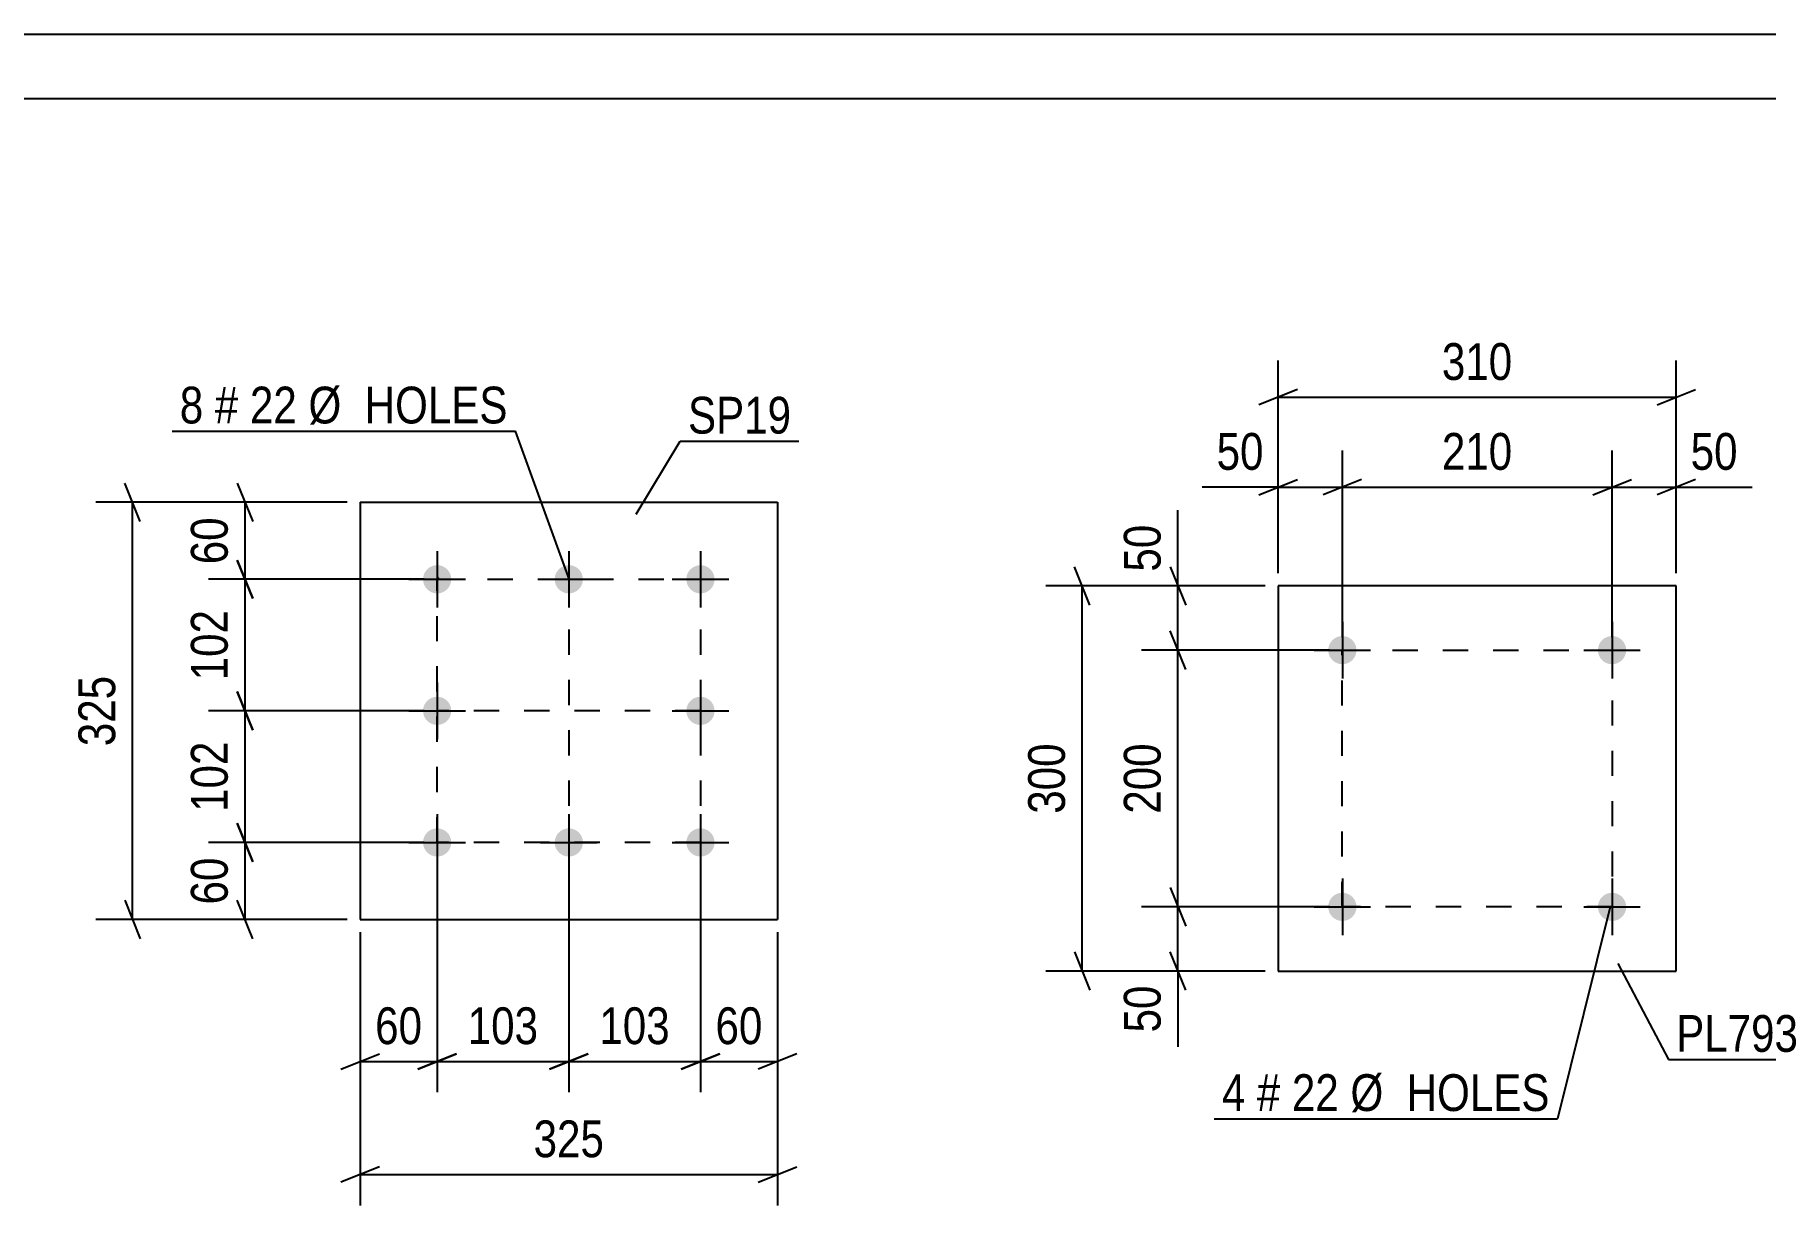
# Model space of a CAD drawing. Header units: millimetres. Extents: x 0 to 841, y 0 to 594.
# Drawn here: x 473.7 to 608.5, y 502.8 to 594 of the extents above; entities that cross this region are included whole.
import ezdxf

# ---------------------------------------------------------------- set-up
doc = ezdxf.new("R2010")
doc.units = ezdxf.units.MM
doc.linetypes.add('DXK_LINE_DOT2', pattern=[3.9198, 1.9599, -1.9599])
doc.styles.add('Arial Narrow', font='ARIALN.TTF', dxfattribs={"height": 0.2})

# ---------------------------------------------------------------- blocks, each defined once
blk = doc.blocks.new('Unknown-761551059-1129')
at = {"color": 5, "linetype": 'Continuous'}
for p, q in [((841, 594), (0, 594)), ((836, 589), (5, 589))]:
    blk.add_line(p, q, dxfattribs=at)
blk = doc.blocks.new('Bolt-761551059-28418 - 28416')
at = {"linetype": 'Continuous'}
for points in [[(505.06, 552.67, -1), (505.06, 550.47, -1)], [(515.31, 552.67, -1), (515.31, 550.47, -1)], [(525.56, 552.67, -1), (525.56, 550.47, -1)], [(505.06, 542.42, -1), (505.06, 540.22, -1)], [(525.56, 542.42, -1), (525.56, 540.22, -1)], [(505.06, 532.17, -1), (505.06, 529.97, -1)], [(515.31, 532.17, -1), (515.31, 529.97, -1)], [(525.56, 532.17, -1), (525.56, 529.97, -1)]]:
    blk.add_hatch(color=1, dxfattribs=at).paths.add_polyline_path(points)
at = {"color": 1, "linetype": 'Continuous'}
for p, q in [((505.06, 553.77), (505.06, 549.37)), ((515.31, 553.77), (515.31, 549.37)), ((525.56, 553.77), (525.56, 549.37)), ((502.86, 551.57), (507.26, 551.57)), ((513.11, 551.57), (517.51, 551.57)), ((523.36, 551.57), (527.76, 551.57)), ((505.06, 543.52), (505.06, 539.12)), ((525.56, 543.52), (525.56, 539.12)), ((502.86, 541.32), (507.26, 541.32)), ((523.36, 541.32), (527.76, 541.32)), ((505.06, 533.27), (505.06, 528.87)), ((515.31, 533.27), (515.31, 528.87)), ((525.56, 533.27), (525.56, 528.87)), ((502.86, 531.07), (507.26, 531.07)), ((513.11, 531.07), (517.51, 531.07)), ((523.36, 531.07), (527.76, 531.07))]:
    blk.add_line(p, q, dxfattribs=at)
blk = doc.blocks.new('Part-761551059-28417 - 28416')
at = {"color": 2, "linetype": 'Continuous'}
for p, q in [((499.06, 557.57), (499.06, 525.07)), ((499.06, 557.57), (531.56, 557.57)), ((531.56, 557.57), (531.56, 525.07)), ((499.06, 525.07), (531.56, 525.07))]:
    blk.add_line(p, q, dxfattribs=at)
blk = doc.blocks.new('Bolt-761551059-28502 - 28500')
at = {"linetype": 'Continuous'}
for points in [[(576.64, 526.05, -1), (574.44, 526.05, -1)], [(597.64, 526.05, -1), (595.44, 526.05, -1)]]:
    blk.add_hatch(color=1, dxfattribs=at).paths.add_polyline_path(points)
at = {"color": 1, "linetype": 'Continuous'}
for p, q in [((575.54, 528.25), (575.54, 523.85)), ((596.54, 528.25), (596.54, 523.85)), ((573.34, 526.05), (577.74, 526.05)), ((594.34, 526.05), (598.74, 526.05))]:
    blk.add_line(p, q, dxfattribs=at)
blk = doc.blocks.new('Part-761551059-28501 - 28500')
at = {"color": 2, "linetype": 'Continuous'}
for p, q in [((570.54, 551.05), (570.54, 521.05)), ((601.54, 551.05), (570.54, 551.05)), ((601.54, 521.05), (601.54, 551.05)), ((570.54, 521.05), (601.54, 521.05))]:
    blk.add_line(p, q, dxfattribs=at)
blk = doc.blocks.new('Bolt-761551059-28503 - 28500')
at = {"linetype": 'Continuous'}
for points in [[(576.64, 546.05, -1), (574.44, 546.05, -1)], [(597.64, 546.05, -1), (595.44, 546.05, -1)]]:
    blk.add_hatch(color=1, dxfattribs=at).paths.add_polyline_path(points)
at = {"color": 1, "linetype": 'Continuous'}
for p, q in [((575.54, 548.25), (575.54, 543.85)), ((596.54, 548.25), (596.54, 543.85)), ((573.34, 546.05), (577.74, 546.05)), ((594.34, 546.05), (598.74, 546.05))]:
    blk.add_line(p, q, dxfattribs=at)
blk = doc.blocks.new('Rectangle-761551059-30136 - 28416')
at = {"color": 1, "linetype": 'DXK_LINE_DOT2'}
blk.add_lwpolyline([(505.06, 551.57), (505.16, 551.57), (505.16, 551.67), (505.06, 551.67), (505.06, 551.57)], close=True, dxfattribs=at)
blk = doc.blocks.new('Rectangle-761551059-30336 - 28500')
at = {"color": 1, "linetype": 'DXK_LINE_DOT2'}
blk.add_lwpolyline([(575.53, 546.05), (596.54, 546.05), (596.54, 526.05), (575.53, 526.05), (575.53, 546.05)], close=True, dxfattribs=at)
blk = doc.blocks.new('Rectangle-761551059-30146 - 28416')
at = {"color": 1, "linetype": 'DXK_LINE_DOT2'}
blk.add_lwpolyline([(505.06, 551.57), (525.56, 551.57), (525.56, 531.07), (505.06, 531.07), (505.06, 551.57)], close=True, dxfattribs=at)
blk = doc.blocks.new('Line-761551059-30156 - 28416')
at = {"color": 1, "linetype": 'DXK_LINE_DOT2'}
blk.add_line((515.31, 551.57), (515.31, 531.07), dxfattribs=at)
blk = doc.blocks.new('Line-761551059-30163 - 28416')
at = {"color": 1, "linetype": 'DXK_LINE_DOT2'}
blk.add_line((525.56, 541.32), (505.18, 541.32), dxfattribs=at)
blk = doc.blocks.new('StraightDimension-761551059-28720 - 28416')
at = {"color": 7, "linetype": 'Continuous'}
for p, q in [((489.5, 559.07), (490.7, 556.07)), ((498.06, 557.57), (487.25, 557.57)), ((490.1, 551.57), (490.1, 557.57)), ((490.7, 550.07), (489.5, 553.07)), ((504.06, 551.57), (487.25, 551.57))]:
    blk.add_line(p, q, dxfattribs=at)
at = {"color": 0}
blk.add_wipeout([(489.35, 556.99), (485.15, 556.99), (485.15, 552.14), (489.35, 552.14)], dxfattribs=at)
at = {"color": 3, "style": 'Arial Narrow'}
blk.add_text('60', height=2.863, rotation=90.0002, dxfattribs=at).set_placement((488.75, 552.74))
blk = doc.blocks.new('StraightDimension-761551059-28723 - 28416')
at = {"color": 7, "linetype": 'Continuous'}
for p, q in [((489.5, 532.57), (490.7, 529.57)), ((504.06, 531.07), (487.25, 531.07)), ((490.1, 525.07), (490.1, 531.07)), ((490.7, 523.57), (489.5, 526.57)), ((498.06, 525.07), (487.25, 525.07))]:
    blk.add_line(p, q, dxfattribs=at)
at = {"color": 0}
blk.add_wipeout([(489.35, 530.49), (485.15, 530.49), (485.15, 525.64), (489.35, 525.64)], dxfattribs=at)
at = {"color": 3, "style": 'Arial Narrow'}
blk.add_text('60', height=2.863, rotation=90.0002, dxfattribs=at).set_placement((488.75, 526.24))
blk = doc.blocks.new('StraightDimension-761551059-35032 - 28416')
at = {"color": 7, "linetype": 'Continuous'}
for p, q in [((515.31, 530.07), (515.31, 511.61)), ((525.56, 530.07), (525.56, 511.61)), ((513.81, 513.41), (516.81, 514.61)), ((515.31, 514.01), (525.56, 514.01)), ((527.06, 514.61), (524.06, 513.41))]:
    blk.add_line(p, q, dxfattribs=at)
at = {"color": 0}
blk.add_wipeout([(523.78, 514.76), (523.78, 518.96), (517.09, 518.96), (517.09, 514.76)], dxfattribs=at)
at = {"color": 3, "style": 'Arial Narrow'}
blk.add_text('103', height=2.863, dxfattribs=at).set_placement((517.69, 515.36))
blk = doc.blocks.new('StraightDimension-761551059-28736 - 28416')
at = {"color": 7, "linetype": 'Continuous'}
for p, q in [((481.94, 556.07), (480.74, 559.07)), ((498.06, 557.57), (478.49, 557.57)), ((481.34, 525.07), (481.34, 557.57)), ((480.74, 526.57), (481.94, 523.57)), ((498.06, 525.07), (478.49, 525.07))]:
    blk.add_line(p, q, dxfattribs=at)
at = {"color": 0}
blk.add_wipeout([(480.59, 544.66), (476.39, 544.66), (476.39, 537.97), (480.59, 537.97)], dxfattribs=at)
at = {"color": 3, "style": 'Arial Narrow'}
blk.add_text('325', height=2.863, rotation=90.0002, dxfattribs=at).set_placement((479.99, 538.57))
blk = doc.blocks.new('StraightDimension-761551059-28740 - 28416')
at = {"color": 7, "linetype": 'Continuous'}
for p, q in [((525.56, 530.07), (525.56, 511.61)), ((531.56, 524.07), (531.56, 511.61)), ((524.06, 513.41), (527.06, 514.61)), ((525.56, 514.01), (531.56, 514.01)), ((533.06, 514.61), (530.06, 513.41))]:
    blk.add_line(p, q, dxfattribs=at)
at = {"color": 0}
blk.add_wipeout([(530.99, 514.76), (530.99, 518.96), (526.13, 518.96), (526.13, 514.76)], dxfattribs=at)
at = {"color": 3, "style": 'Arial Narrow'}
blk.add_text('60', height=2.863, dxfattribs=at).set_placement((526.73, 515.36))
blk = doc.blocks.new('StraightDimension-761551059-28743 - 28416')
at = {"color": 7, "linetype": 'Continuous'}
for p, q in [((505.06, 530.07), (505.06, 511.61)), ((499.06, 524.07), (499.06, 511.61)), ((497.56, 513.41), (500.56, 514.61)), ((499.06, 514.01), (505.06, 514.01)), ((506.56, 514.61), (503.56, 513.41))]:
    blk.add_line(p, q, dxfattribs=at)
at = {"color": 0}
blk.add_wipeout([(504.49, 514.76), (504.49, 518.96), (499.63, 518.96), (499.63, 514.76)], dxfattribs=at)
at = {"color": 3, "style": 'Arial Narrow'}
blk.add_text('60', height=2.863, dxfattribs=at).set_placement((500.23, 515.36))
blk = doc.blocks.new('StraightDimension-761551059-28756 - 28416')
at = {"color": 7, "linetype": 'Continuous'}
for p, q in [((499.06, 524.07), (499.06, 502.8)), ((531.56, 524.07), (531.56, 502.8)), ((500.56, 505.8), (497.56, 504.6)), ((530.06, 504.6), (533.06, 505.8)), ((499.06, 505.2), (531.56, 505.2))]:
    blk.add_line(p, q, dxfattribs=at)
at = {"color": 0}
blk.add_wipeout([(518.65, 505.95), (518.65, 510.15), (511.97, 510.15), (511.97, 505.95)], dxfattribs=at)
at = {"color": 3, "style": 'Arial Narrow'}
blk.add_text('325', height=2.863, dxfattribs=at).set_placement((512.57, 506.55))
blk = doc.blocks.new('StraightDimension-761551059-35026 - 28416')
at = {"color": 7, "linetype": 'Continuous'}
for p, q in [((489.5, 542.82), (490.7, 539.82)), ((504.06, 541.32), (487.25, 541.32)), ((490.1, 531.07), (490.1, 541.32)), ((490.7, 529.57), (489.5, 532.57)), ((504.06, 531.07), (487.25, 531.07))]:
    blk.add_line(p, q, dxfattribs=at)
at = {"color": 0}
blk.add_wipeout([(489.35, 539.53), (485.15, 539.53), (485.15, 532.85), (489.35, 532.85)], dxfattribs=at)
at = {"color": 3, "style": 'Arial Narrow'}
blk.add_text('102', height=2.863, rotation=90.0002, dxfattribs=at).set_placement((488.75, 533.45))
blk = doc.blocks.new('StraightDimension-761551059-35028 - 28416')
at = {"color": 7, "linetype": 'Continuous'}
for p, q in [((489.5, 553.07), (490.7, 550.07)), ((504.06, 551.57), (487.25, 551.57)), ((490.1, 541.32), (490.1, 551.57)), ((490.7, 539.82), (489.5, 542.82)), ((504.06, 541.32), (487.25, 541.32))]:
    blk.add_line(p, q, dxfattribs=at)
at = {"color": 0}
blk.add_wipeout([(489.35, 549.78), (485.15, 549.78), (485.15, 543.1), (489.35, 543.1)], dxfattribs=at)
at = {"color": 3, "style": 'Arial Narrow'}
blk.add_text('102', height=2.863, rotation=90.0002, dxfattribs=at).set_placement((488.75, 543.7))
blk = doc.blocks.new('StraightDimension-761551059-35030 - 28416')
at = {"color": 7, "linetype": 'Continuous'}
for p, q in [((505.06, 530.07), (505.06, 511.61)), ((515.31, 530.07), (515.31, 511.61)), ((503.56, 513.41), (506.56, 514.61)), ((505.06, 514.01), (515.31, 514.01)), ((516.81, 514.61), (513.81, 513.41))]:
    blk.add_line(p, q, dxfattribs=at)
at = {"color": 0}
blk.add_wipeout([(513.53, 514.76), (513.53, 518.96), (506.84, 518.96), (506.84, 514.76)], dxfattribs=at)
at = {"color": 3, "style": 'Arial Narrow'}
blk.add_text('103', height=2.863, dxfattribs=at).set_placement((507.44, 515.36))
blk = doc.blocks.new('StraightDimension-761551059-28879 - 28500')
at = {"color": 7, "linetype": 'Continuous'}
for p, q in [((562.74, 551.05), (562.74, 556.95)), ((562.74, 551.05), (562.74, 556.95)), ((562.14, 552.55), (563.34, 549.55)), ((569.54, 551.05), (559.89, 551.05)), ((562.74, 546.05), (562.74, 551.05)), ((563.34, 544.55), (562.14, 547.55)), ((574.54, 546.05), (559.89, 546.05))]:
    blk.add_line(p, q, dxfattribs=at)
at = {"color": 0}
blk.add_wipeout([(561.99, 556.43), (557.79, 556.43), (557.79, 551.57), (561.99, 551.57)], dxfattribs=at)
at = {"color": 3, "style": 'Arial Narrow'}
blk.add_text('50', height=2.863, rotation=90.0002, dxfattribs=at).set_placement((561.39, 552.17))
blk = doc.blocks.new('StraightDimension-761551059-28911 - 28500')
at = {"color": 7, "linetype": 'Continuous'}
for p, q in [((570.54, 552.05), (570.54, 568.6)), ((601.54, 552.05), (601.54, 568.6)), ((572.04, 566.35), (569.04, 565.15)), ((600.04, 565.15), (603.04, 566.35)), ((570.54, 565.75), (601.54, 565.75))]:
    blk.add_line(p, q, dxfattribs=at)
at = {"color": 0}
blk.add_wipeout([(589.38, 566.5), (589.38, 570.7), (582.69, 570.7), (582.69, 566.5)], dxfattribs=at)
at = {"color": 3, "style": 'Arial Narrow'}
blk.add_text('310', height=2.863, dxfattribs=at).set_placement((583.29, 567.1))
blk = doc.blocks.new('StraightDimension-761551059-28880 - 28500')
at = {"color": 7, "linetype": 'Continuous'}
for p, q in [((563.34, 544.55), (562.14, 547.55)), ((574.54, 546.05), (559.89, 546.05)), ((562.74, 526.05), (562.74, 546.05)), ((562.14, 527.55), (563.34, 524.55)), ((574.54, 526.05), (559.89, 526.05))]:
    blk.add_line(p, q, dxfattribs=at)
at = {"color": 0}
blk.add_wipeout([(561.99, 539.39), (557.79, 539.39), (557.79, 532.71), (561.99, 532.71)], dxfattribs=at)
at = {"color": 3, "style": 'Arial Narrow'}
blk.add_text('200', height=2.863, rotation=90.0002, dxfattribs=at).set_placement((561.39, 533.31))
blk = doc.blocks.new('StraightDimension-761551059-30288 - 28500')
at = {"color": 7, "linetype": 'Continuous'}
for p, q in [((570.54, 552.05), (570.54, 561.6)), ((575.54, 547.05), (575.54, 561.6)), ((569.04, 558.15), (572.04, 559.35)), ((577.04, 559.35), (574.04, 558.15)), ((570.54, 558.75), (564.63, 558.75)), ((570.54, 558.75), (564.63, 558.75)), ((570.54, 558.75), (575.54, 558.75))]:
    blk.add_line(p, q, dxfattribs=at)
at = {"color": 0}
blk.add_wipeout([(570.01, 559.5), (570.01, 563.7), (565.15, 563.7), (565.15, 559.5)], dxfattribs=at)
at = {"color": 3, "style": 'Arial Narrow'}
blk.add_text('50', height=2.863, dxfattribs=at).set_placement((565.75, 560.1))
blk = doc.blocks.new('StraightDimension-761551059-28881 - 28500')
at = {"color": 7, "linetype": 'Continuous'}
for p, q in [((562.14, 527.55), (563.34, 524.55)), ((574.54, 526.05), (559.89, 526.05)), ((562.74, 521.05), (562.74, 526.05)), ((563.34, 519.55), (562.14, 522.55)), ((569.54, 521.05), (559.89, 521.05)), ((562.74, 521.05), (562.74, 515.14)), ((562.74, 521.05), (562.74, 515.14))]:
    blk.add_line(p, q, dxfattribs=at)
at = {"color": 0}
blk.add_wipeout([(561.99, 520.52), (557.79, 520.52), (557.79, 515.67), (561.99, 515.67)], dxfattribs=at)
at = {"color": 3, "style": 'Arial Narrow'}
blk.add_text('50', height=2.863, rotation=90.0002, dxfattribs=at).set_placement((561.39, 516.27))
blk = doc.blocks.new('StraightDimension-761551059-28891 - 28500')
at = {"color": 7, "linetype": 'Continuous'}
for p, q in [((555.89, 549.55), (554.69, 552.55)), ((569.54, 551.05), (552.44, 551.05)), ((555.29, 521.05), (555.29, 551.05)), ((554.69, 522.55), (555.89, 519.55)), ((569.54, 521.05), (552.44, 521.05))]:
    blk.add_line(p, q, dxfattribs=at)
at = {"color": 0}
blk.add_wipeout([(554.54, 539.39), (550.34, 539.39), (550.34, 532.71), (554.54, 532.71)], dxfattribs=at)
at = {"color": 3, "style": 'Arial Narrow'}
blk.add_text('300', height=2.863, rotation=90.0002, dxfattribs=at).set_placement((553.94, 533.31))
blk = doc.blocks.new('StraightDimension-761551059-30286 - 28500')
at = {"color": 7, "linetype": 'Continuous'}
for p, q in [((596.54, 547.05), (596.54, 561.6)), ((601.54, 552.05), (601.54, 561.6)), ((595.04, 558.15), (598.04, 559.35)), ((603.04, 559.35), (600.04, 558.15)), ((596.54, 558.75), (601.54, 558.75)), ((601.54, 558.75), (607.44, 558.75)), ((601.54, 558.75), (607.44, 558.75))]:
    blk.add_line(p, q, dxfattribs=at)
at = {"color": 0}
blk.add_wipeout([(606.92, 559.5), (606.92, 563.7), (602.06, 563.7), (602.06, 559.5)], dxfattribs=at)
at = {"color": 3, "style": 'Arial Narrow'}
blk.add_text('50', height=2.863, dxfattribs=at).set_placement((602.66, 560.1))
blk = doc.blocks.new('StraightDimension-761551059-30287 - 28500')
at = {"color": 7, "linetype": 'Continuous'}
for p, q in [((575.54, 547.05), (575.54, 561.6)), ((596.54, 547.05), (596.54, 561.6)), ((577.04, 559.35), (574.04, 558.15)), ((595.04, 558.15), (598.04, 559.35)), ((575.54, 558.75), (596.54, 558.75))]:
    blk.add_line(p, q, dxfattribs=at)
at = {"color": 0}
blk.add_wipeout([(589.38, 559.5), (589.38, 563.7), (582.69, 563.7), (582.69, 559.5)], dxfattribs=at)
at = {"color": 3, "style": 'Arial Narrow'}
blk.add_text('210', height=2.863, dxfattribs=at).set_placement((583.29, 560.1))
blk = doc.blocks.new('Mark-761551059-29014 - 28416')
at = {"color": 0}
blk.add_wipeout([(532.63, 562.92), (532.63, 565.92), (524.59, 565.92), (524.59, 562.92)], dxfattribs=at)
blk.add_wipeout([(532.63, 562.92), (532.63, 565.92), (524.59, 565.92), (524.59, 562.92)], dxfattribs=at)
at = {"color": 30, "linetype": 'Continuous'}
for p, q in [((520.56, 556.65), (523.99, 562.32)), ((523.99, 562.32), (533.23, 562.32))]:
    blk.add_line(p, q, dxfattribs=at)
at = {"color": 3, "style": 'Arial Narrow'}
blk.add_text('SP19', height=2.863, dxfattribs=at).set_placement((524.59, 562.92))
blk = doc.blocks.new('Mark-761551059-29017 - 28416')
at = {"color": 0}
for points in [[(486.85, 563.71), (486.85, 566.71), (485.02, 566.71), (485.02, 563.71)], [(489.58, 563.71), (489.58, 566.71), (487.75, 566.71), (487.75, 563.71)], [(494.14, 563.71), (494.14, 566.71), (490.48, 566.71), (490.48, 563.71)], [(510.56, 563.71), (510.56, 566.71), (495.04, 566.71), (495.04, 563.71)]]:
    blk.add_wipeout(points, dxfattribs=at)
for points in [[(486.85, 563.71), (486.85, 566.71), (485.02, 566.71), (485.02, 563.71)], [(489.58, 563.71), (489.58, 566.71), (487.75, 566.71), (487.75, 563.71)], [(494.14, 563.71), (494.14, 566.71), (490.48, 566.71), (490.48, 563.71)], [(510.56, 563.71), (510.56, 566.71), (495.04, 566.71), (495.04, 563.71)]]:
    blk.add_wipeout(points, dxfattribs=at)
at = {"color": 7, "linetype": 'Continuous'}
for p in [(484.42, 563.11), (515.36, 551.53)]:
    blk.add_line(p, (511.16, 563.11), dxfattribs=at)
at = {"color": 3, "style": 'Arial Narrow'}
for s, height, p in [('8', 2.86, (485.02, 563.71)), ('#', 2.86, (487.75, 563.71)), ('22', 2.863, (490.48, 563.71)), ('Ø  HOLES', 2.863, (495.04, 563.71))]:
    blk.add_text(s, height=height, dxfattribs=at).set_placement(p)
blk = doc.blocks.new('MarkSet-761551059-30177 - 28500')
at = {"color": 0}
for points in [[(567.99, 510.15), (567.99, 513.15), (566.16, 513.15), (566.16, 510.15)], [(570.71, 510.15), (570.71, 513.15), (568.89, 513.15), (568.89, 510.15)], [(575.27, 510.15), (575.27, 513.15), (571.61, 513.15), (571.61, 510.15)], [(591.7, 510.15), (591.7, 513.15), (576.17, 513.15), (576.17, 510.15)]]:
    blk.add_wipeout(points, dxfattribs=at)
for points in [[(567.99, 510.15), (567.99, 513.15), (566.16, 513.15), (566.16, 510.15)], [(570.71, 510.15), (570.71, 513.15), (568.89, 513.15), (568.89, 510.15)], [(575.27, 510.15), (575.27, 513.15), (571.61, 513.15), (571.61, 510.15)], [(591.7, 510.15), (591.7, 513.15), (576.17, 513.15), (576.17, 510.15)]]:
    blk.add_wipeout(points, dxfattribs=at)
at = {"color": 7, "linetype": 'Continuous'}
for p in [(596.37, 525.96), (565.56, 509.55)]:
    blk.add_line(p, (592.3, 509.55), dxfattribs=at)
at = {"color": 3, "style": 'Arial Narrow'}
for s, height, p in [('4', 2.86, (566.16, 510.15)), ('#', 2.86, (568.89, 510.15)), ('22', 2.863, (571.61, 510.15)), ('Ø  HOLES', 2.863, (576.17, 510.15))]:
    blk.add_text(s, height=height, dxfattribs=at).set_placement(p)
blk = doc.blocks.new('Mark-761551059-29035 - 28500')
at = {"color": 0}
blk.add_wipeout([(611.04, 514.76), (611.04, 517.76), (601.53, 517.76), (601.53, 514.76)], dxfattribs=at)
blk.add_wipeout([(611.04, 514.76), (611.04, 517.76), (601.53, 517.76), (601.53, 514.76)], dxfattribs=at)
at = {"color": 30, "linetype": 'Continuous'}
for p, q in [((596.98, 521.64), (600.93, 514.16)), ((600.93, 514.16), (611.64, 514.16))]:
    blk.add_line(p, q, dxfattribs=at)
at = {"color": 3, "style": 'Arial Narrow'}
blk.add_text('PL793', height=2.863, dxfattribs=at).set_placement((601.53, 514.76))

msp = doc.modelspace()

# ---------------------------------------------------------------- block references
for name in ['Unknown-761551059-1129', 'Part-761551059-28417 - 28416', 'Bolt-761551059-28418 - 28416', 'Rectangle-761551059-30136 - 28416', 'Rectangle-761551059-30146 - 28416', 'Line-761551059-30156 - 28416', 'Part-761551059-28501 - 28500', 'Bolt-761551059-28503 - 28500', 'Rectangle-761551059-30336 - 28500', 'Line-761551059-30163 - 28416', 'Bolt-761551059-28502 - 28500']:
    msp.add_blockref(name, (0, 0))

# ---------------------------------------------------------------- next in the draw order: block references
for name in ['Mark-761551059-29014 - 28416', 'StraightDimension-761551059-28720 - 28416', 'StraightDimension-761551059-28879 - 28500', 'StraightDimension-761551059-28723 - 28416', 'StraightDimension-761551059-35032 - 28416']:
    msp.add_blockref(name, (0, 0))

# ---------------------------------------------------------------- next in the draw order: block references
for name in ['StraightDimension-761551059-28911 - 28500', 'StraightDimension-761551059-28736 - 28416', 'StraightDimension-761551059-28880 - 28500', 'StraightDimension-761551059-28740 - 28416']:
    msp.add_blockref(name, (0, 0))

# ---------------------------------------------------------------- next in the draw order: block references
for name in ['StraightDimension-761551059-30288 - 28500', 'StraightDimension-761551059-30286 - 28500', 'StraightDimension-761551059-28743 - 28416', 'StraightDimension-761551059-28881 - 28500']:
    msp.add_blockref(name, (0, 0))

# ---------------------------------------------------------------- next in the draw order: block references
for name in ['StraightDimension-761551059-30287 - 28500', 'StraightDimension-761551059-28891 - 28500', 'StraightDimension-761551059-35026 - 28416', 'StraightDimension-761551059-28756 - 28416']:
    msp.add_blockref(name, (0, 0))

# ---------------------------------------------------------------- next in the draw order: block references
for name in ['StraightDimension-761551059-35028 - 28416', 'StraightDimension-761551059-35030 - 28416', 'MarkSet-761551059-30177 - 28500']:
    msp.add_blockref(name, (0, 0))

# ---------------------------------------------------------------- next in the draw order: block references
for name in ['Mark-761551059-29017 - 28416', 'Mark-761551059-29035 - 28500']:
    msp.add_blockref(name, (0, 0))

doc.saveas('drawing.dxf')
